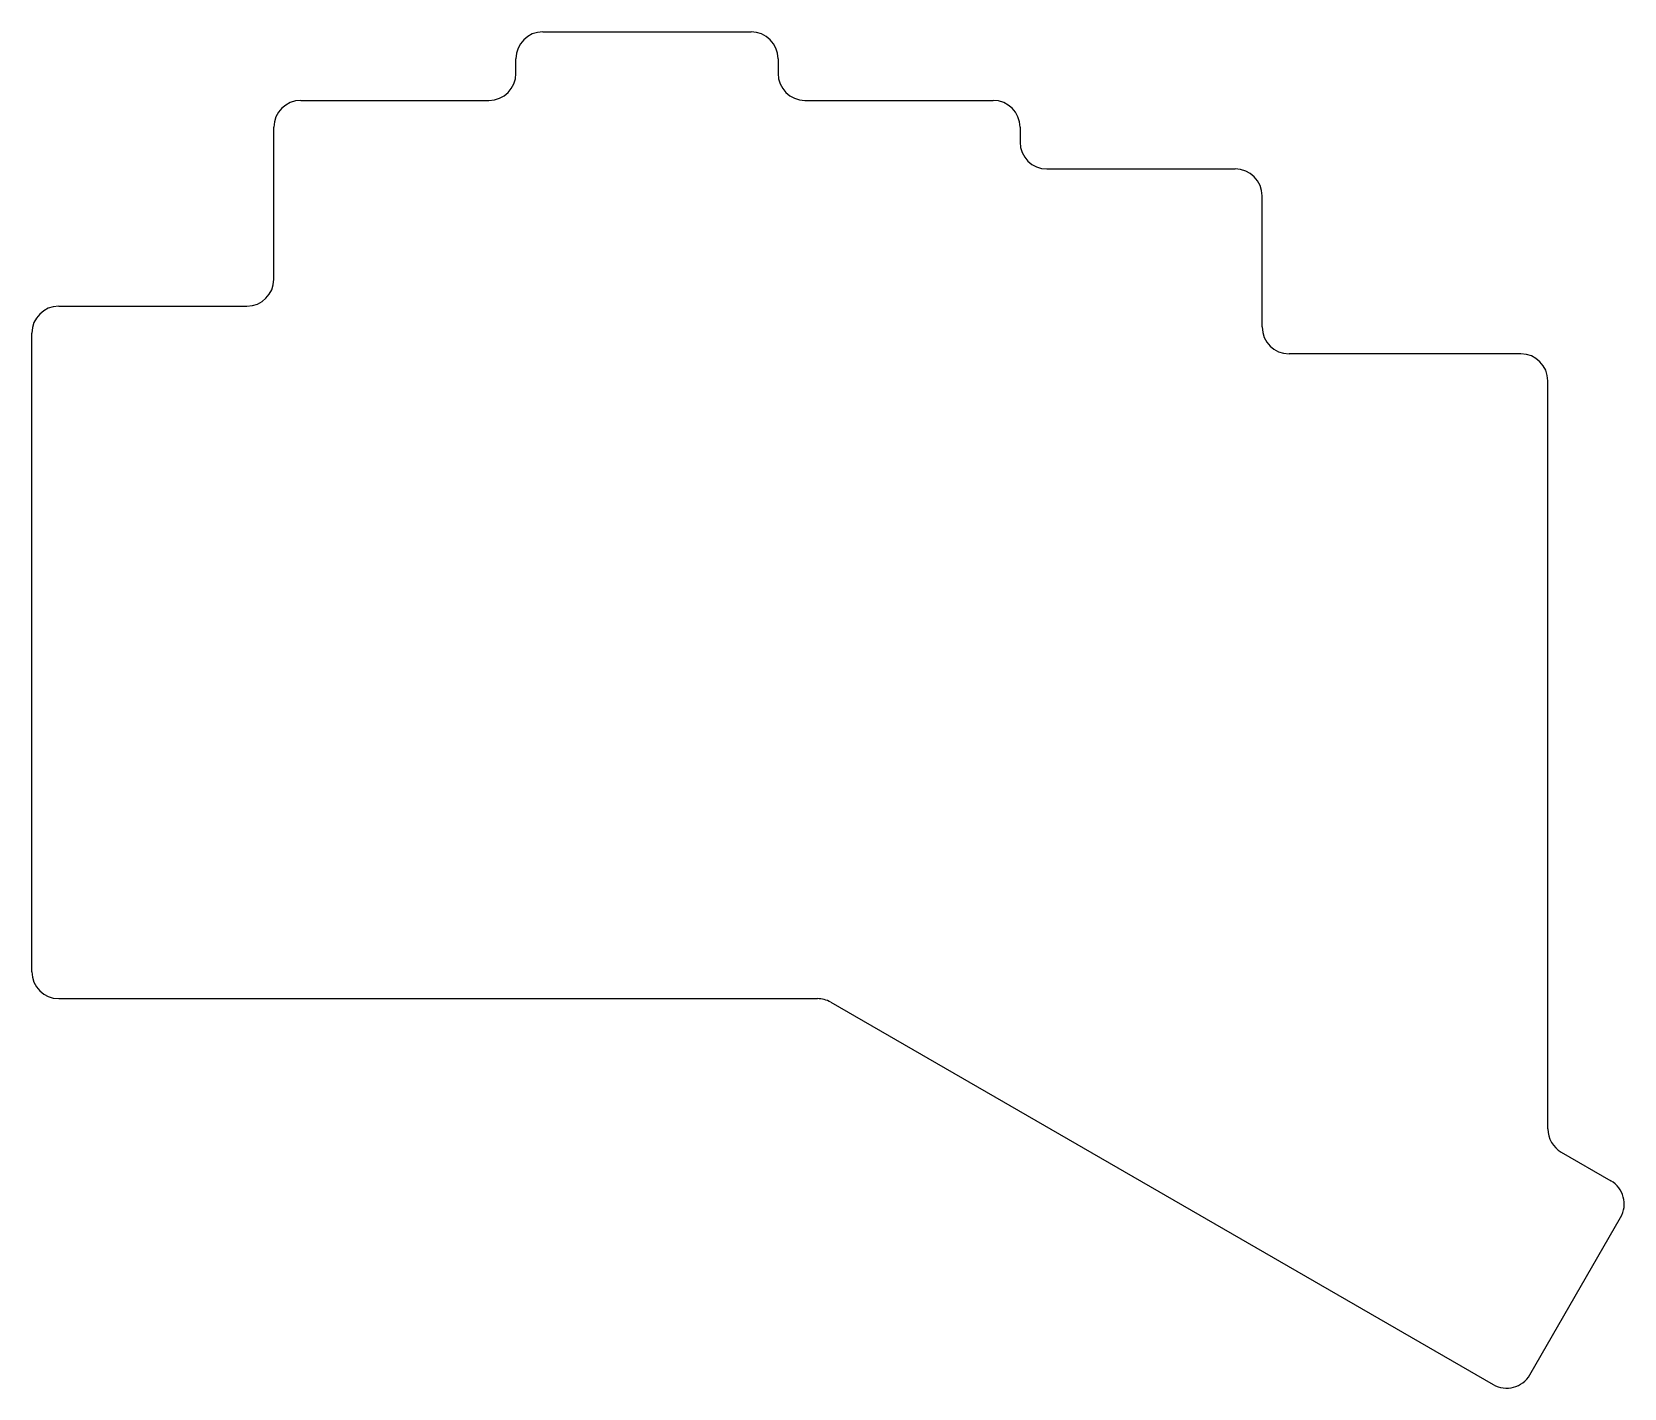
# Model space of a CAD drawing. Header units: millimetres. Extents: x 8 to 127, y -38 to 63.
import ezdxf

# ---------------------------------------------------------------- set-up
doc = ezdxf.new("R2010")
doc.units = ezdxf.units.MM

msp = doc.modelspace()

# ---------------------------------------------------------------- linework, layer by layer
for p, q in [((46.25, 63.15), (61.75, 63.15)), ((44.25, 60.05), (44.25, 61.15)), ((63.75, 61.15), (63.75, 60.05)), ((28.25, 58.05), (42.25, 58.05)), ((65.75, 58.05), (79.75, 58.05)), ((26.25, 44.75), (26.25, 56.05)), ((81.75, 56.05), (81.75, 54.95)), ((83.75, 52.95), (97.75, 52.95)), ((99.75, 41.2), (99.75, 50.95)), ((10.25, 42.75), (24.25, 42.75)), ((8.25, -6.75), (8.25, 40.75)), ((119, 39.2), (101.75, 39.2)), ((121, -18.44), (121, 37.2)), ((10.25, -8.75), (66.67, -8.75)), ((67.67, -9.02), (116.93, -37.45)), ((122, -20.18), (125.68, -22.3)), ((119.66, -36.72), (126.41, -25.03))]:
    msp.add_line(p, q)
for centre, start, end in [((46.25, 61.15), 90, 180), ((61.75, 61.15), 0, 90), ((42.25, 60.05), 270, 0), ((65.75, 60.05), 180, 270), ((28.25, 56.05), 90, 180), ((79.75, 56.05), 0, 90), ((83.75, 54.95), 180, 270), ((97.75, 50.95), 0, 90), ((24.25, 44.75), 270, 0), ((10.25, 40.75), 90, 180), ((101.75, 41.2), 180, 270), ((119, 37.2), 0, 90), ((10.25, -6.75), 180, 270), ((66.67, -10.75), 60, 90), ((123, -18.44), 180, 240), ((124.68, -24.03), 330, 60), ((117.93, -35.72), 240, 330)]:
    msp.add_arc(centre, 2, start, end)

doc.saveas('drawing.dxf')
